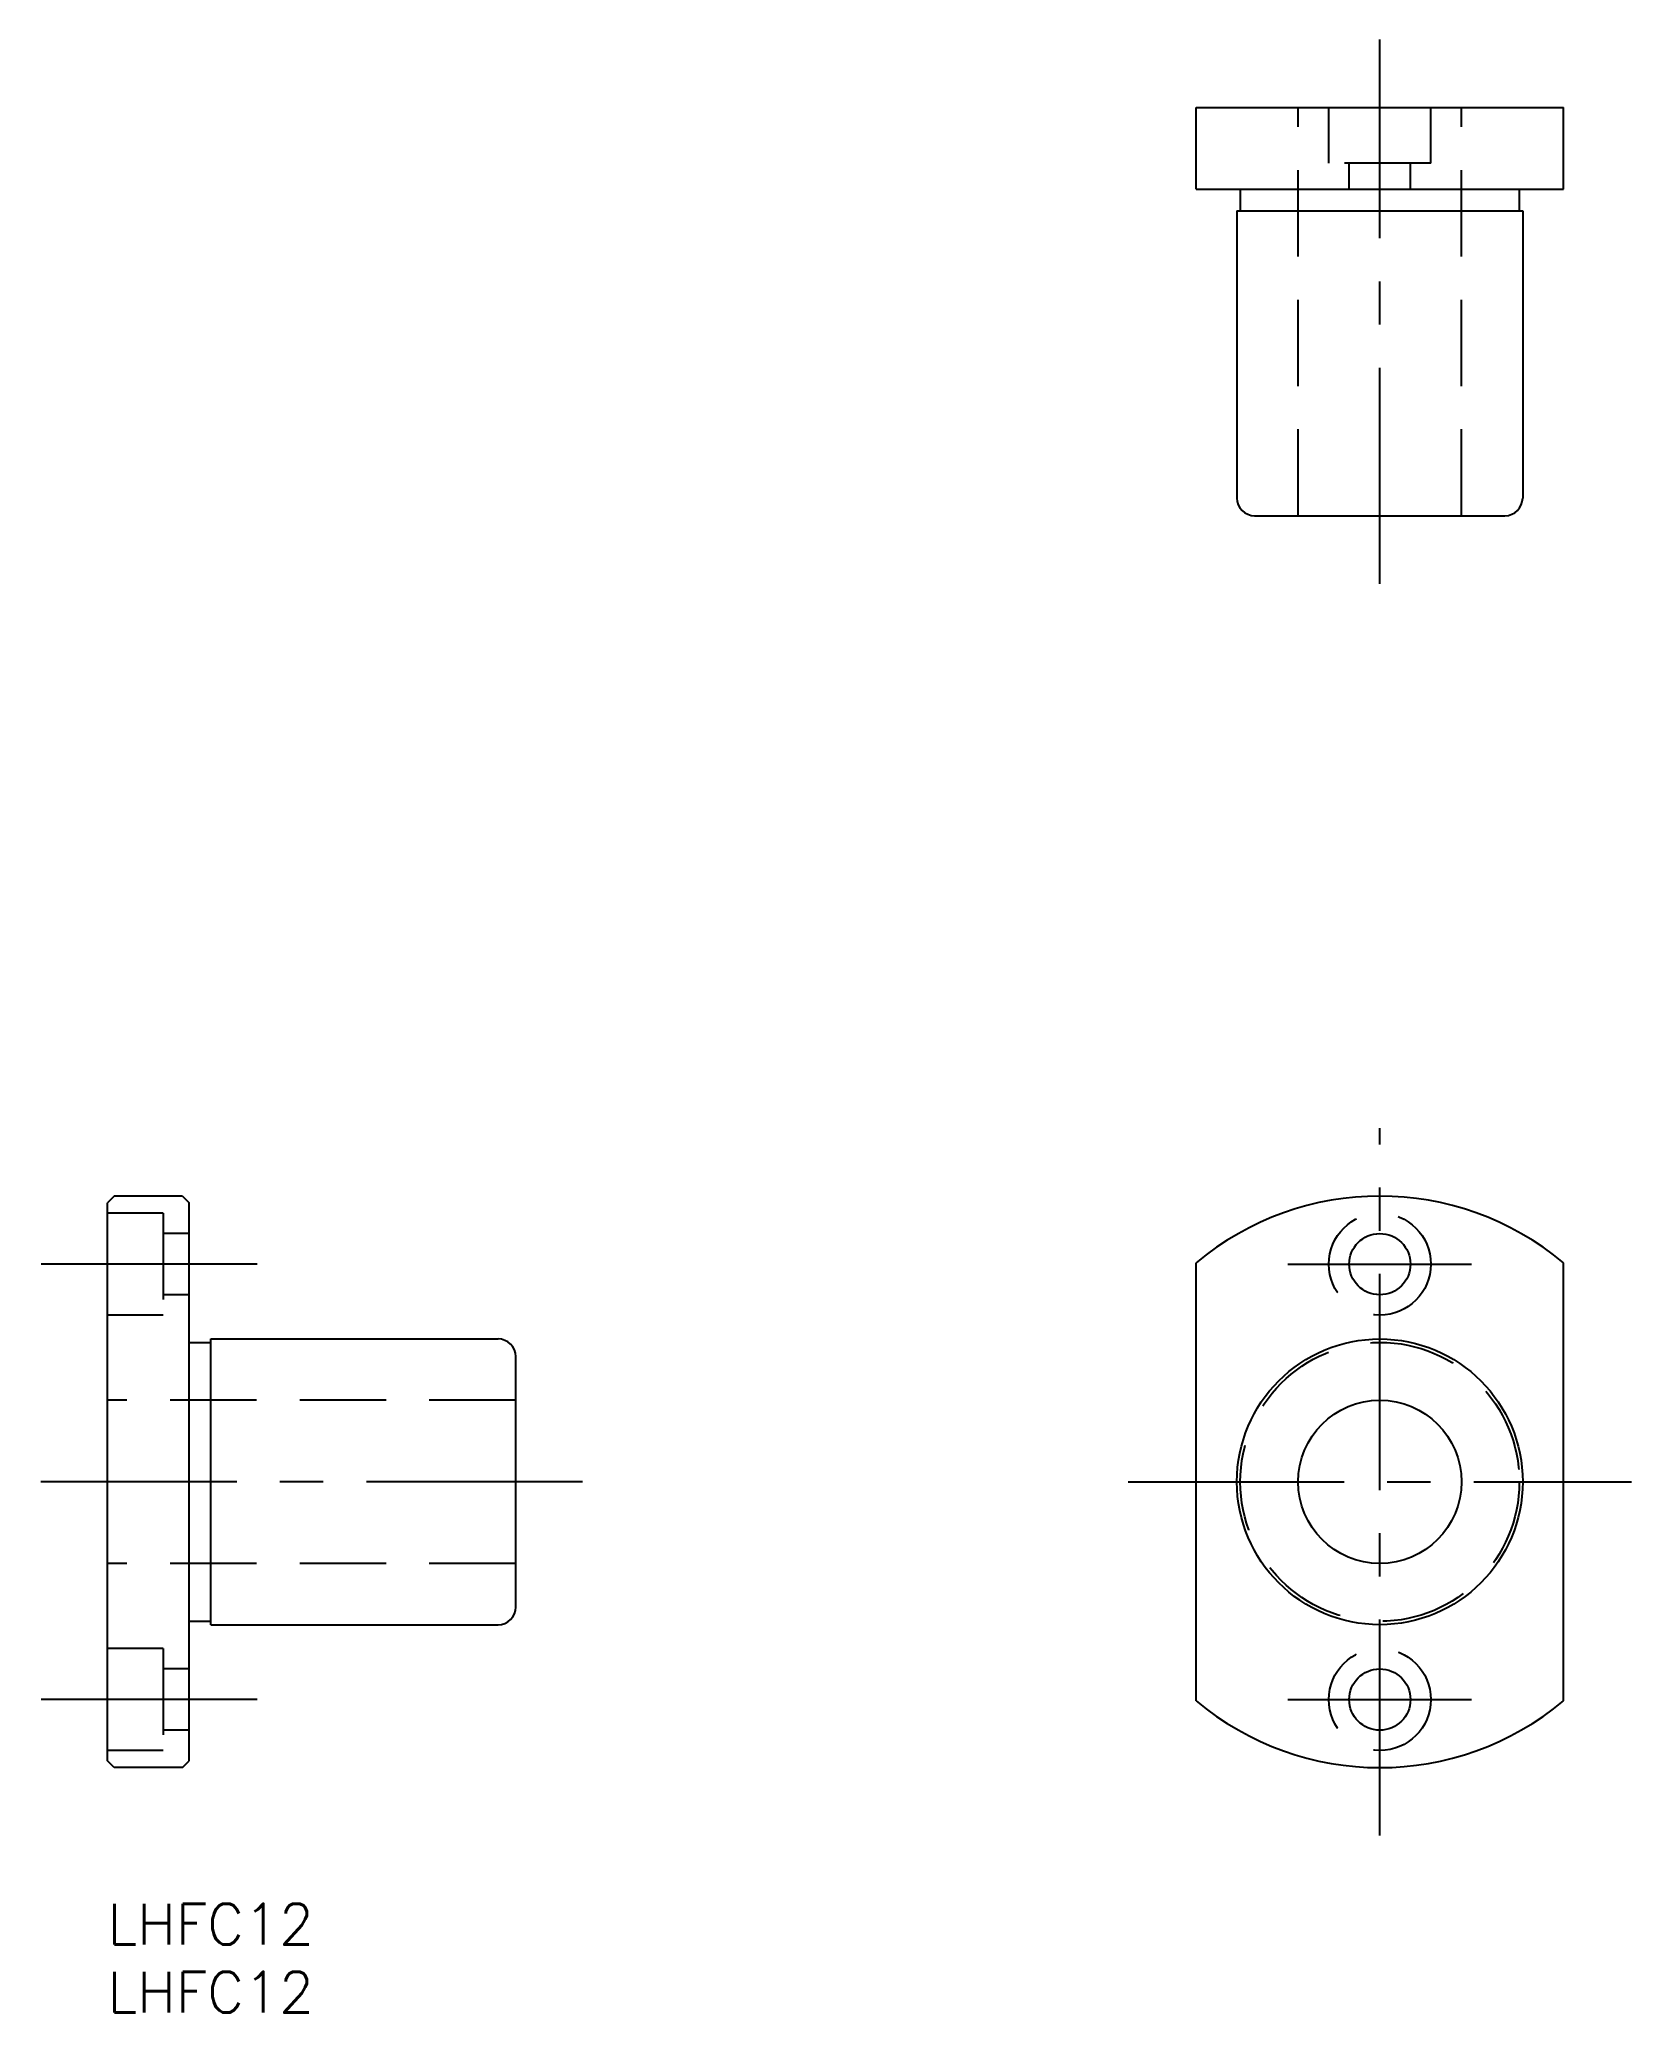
# Model space of a CAD drawing. Extents: x -5 to 112, y -8 to 137.
import ezdxf

# ---------------------------------------------------------------- set-up
doc = ezdxf.new("R2010")
doc.units = 0
doc.header["$LTSCALE"] = 0.5
doc.linetypes.add('CENTER', pattern=[50.8, 31.75, -6.35, 6.35, -6.35])
doc.linetypes.add('DASHED', pattern=[19.05, 12.7, -6.35])
for name, color, linetype in [('MSM_CENTER', 1, 'CENTER'), ('MSM_CONTINUOUS', 7, 'CONTINUOUS'), ('MSM_DASHED', 4, 'DASHED'), ('MSM_PART_NUMBER', 7, 'CONTINUOUS')]:
    doc.layers.add(name, color=color, linetype=linetype)
doc.styles.get("Standard").update_dxf_attribs({"font": 'txt.shx', "height": 3, "bigfont": 'bigfont.shx'})

# ---------------------------------------------------------------- blocks, each defined once
blk = doc.blocks.new('*U10')
at = {"layer": 'MSM_PART_NUMBER'}
blk.add_text('LHFC12', height=3, dxfattribs=at).set_placement((0, -3))
blk = doc.blocks.new('*U11')
at = {"layer": 'MSM_PART_NUMBER'}
blk.add_text('LHFC12', height=3, dxfattribs=at).set_placement((0, -8))

msp = doc.modelspace()

# ---------------------------------------------------------------- linework, layer by layer
at = {"layer": 'MSM_CENTER'}
for p, q in [((93.5, 97), (93.5, 137)), ((93.5, 5), (93.5, 57)), ((11, 47), (-5, 47)), ((86.75, 47), (100.25, 47)), ((34.9, 31), (-4.9, 31)), ((75, 31), (112, 31)), ((11, 15), (-5, 15)), ((86.75, 15), (100.25, 15))]:
    msp.add_line(p, q, dxfattribs=at)
at = {"layer": 'MSM_CONTINUOUS'}
for p, q in [((80, 126), (80, 132)), ((80, 132), (107, 132)), ((107, 126), (107, 132)), ((80, 126), (107, 126)), ((83.25, 126), (83.25, 124.4)), ((103.75, 126), (103.75, 124.4)), ((83, 124.4), (83, 103.3)), ((83, 124.4), (104, 124.4)), ((104, 124.4), (104, 103.3)), ((83, 120.375), (83.0001, 120.375)), ((84.3, 102), (102.7, 102)), ((0.5, 52), (0, 51.5)), ((0, 10.5), (0, 51.5)), ((5.5, 52), (0.5, 52)), ((5.5, 52), (6, 51.5)), ((6, 10.5), (6, 51.5)), ((80, 14.9143), (80, 47.0857)), ((107, 14.9143), (107, 47.0857)), ((6, 41.25), (7.6, 41.25)), ((7.6, 41.5), (28.7, 41.5)), ((7.6, 20.5), (7.6, 41.5)), ((30, 21.8), (30, 40.2)), ((6, 20.75), (7.6, 20.75)), ((7.6, 20.5), (28.7, 20.5)), ((11.625, 20.5), (11.625, 20.5001)), ((0.5, 10), (0, 10.5)), ((5.5, 10), (6, 10.5)), ((5.5, 10), (0.5, 10))]:
    msp.add_line(p, q, dxfattribs=at)
for centre, radius in [((93.5, 47), 2.25), ((93.5, 31), 10.5), ((93.5, 31), 6), ((93.5, 15), 2.25)]:
    msp.add_circle(centre, radius, dxfattribs=at)
for centre, radius, start, end in [((84.3, 103.3), 1.3, 180, 270), ((102.7, 103.3), 1.3, 270, 0), ((93.5, 31), 21, 49.994799, 130.005201), ((28.7, 40.2), 1.3, 0, 90), ((28.7, 21.8), 1.3, 270, 0), ((93.5, 31), 21, 229.994799, 310.005201)]:
    msp.add_arc(centre, radius, start, end, dxfattribs=at)
at = {"layer": 'MSM_DASHED'}
for p, q in [((87.5, 102), (87.5, 132)), ((89.75, 127.9), (89.75, 132)), ((97.25, 127.9), (97.25, 132)), ((99.5, 102), (99.5, 132)), ((97.25, 127.9), (89.75, 127.9)), ((91.25, 126), (91.25, 127.9)), ((95.75, 126), (95.75, 127.9)), ((4.1, 50.75), (0, 50.75)), ((4.1, 50.75), (4.1, 43.25)), ((6, 49.25), (4.1, 49.25)), ((6, 44.75), (4.1, 44.75)), ((4.1, 43.25), (0, 43.25)), ((30, 37), (0, 37)), ((30, 25), (0, 25)), ((4.1, 18.75), (0, 18.75)), ((4.1, 18.75), (4.1, 11.25)), ((6, 17.25), (4.1, 17.25)), ((6, 12.75), (4.1, 12.75)), ((4.1, 11.25), (0, 11.25))]:
    msp.add_line(p, q, dxfattribs=at)
for centre, radius in [((93.5, 47), 3.75), ((93.5, 31), 10.25), ((93.5, 15), 3.75)]:
    msp.add_circle(centre, radius, dxfattribs=at)

# ---------------------------------------------------------------- block references
at = {"layer": 'MSM_CONTINUOUS'}
for name in ['*U10', '*U11']:
    msp.add_blockref(name, (0, 0), dxfattribs=at)

doc.saveas('drawing.dxf')
